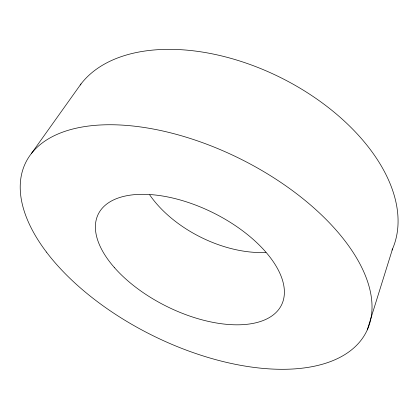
<?xml version="1.0" encoding="UTF-8"?>
<svg xmlns="http://www.w3.org/2000/svg" width="419" height="419" viewBox="0 0 419 419"><rect width="100%" height="100%" fill="white"/><g stroke="black" fill="none" stroke-linecap="round" stroke-linejoin="round"><path stroke-width="0.63" d="M367.29 329.873L392.545 248.907M31.341 153.6L81.014 83.936M80.212 84.999A176.881 107.243 26.4 0 1 287.094 80.914A176.881 107.243 26.4 0 1 392.027 250.085M265.903 252.468A95.286 57.057 26.4 0 1 149.709 194.903M46.457 252.102A190.195 98.612 26.4 0 0 351.007 350.289A190.195 98.612 26.4 0 0 190.891 138.673A190.195 98.612 26.4 0 0 46.457 252.102M114.549 267.741A102.262 52.26 26.4 0 0 276.959 311.547A102.262 52.26 26.4 0 0 178.164 199.407A102.262 52.26 26.4 0 0 114.549 267.741"/></g></svg>
